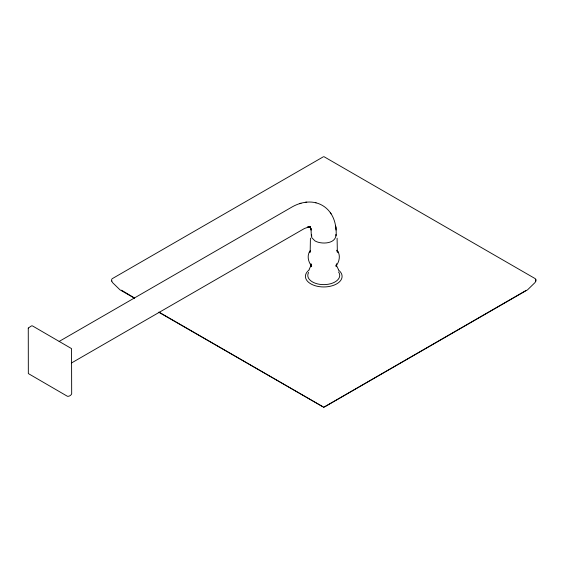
<?xml version="1.0" encoding="UTF-8"?>
<svg xmlns="http://www.w3.org/2000/svg" width="564" height="564" viewBox="0 0 564 564"><rect width="100%" height="100%" fill="white"/><g stroke="black" fill="none" stroke-linecap="round" stroke-linejoin="round"><path stroke-width="0.85" d="M134.429 298.173L119.963 289.825L112.462 282.515L111.721 280.985M158.787 312.237L323.835 407.328L527.559 289.825L535.06 282.515L535.8 281.126L535.8 279.483M535.8 279.342L535.8 281.126M335.904 234.356C336.426 243.838 321.938 244.55 315.572 241.216A19.289 11.111 0.1 0 1 314.888 240.821L311.765 237.684L311.582 234.427M311.018 266.236L310.99 266.723L310.99 263.825L311.018 264.304M310.426 238.156L310.165 252.235L310.426 250.705M309.107 269.465L310.905 265.743M309.558 251.741C306.781 256.225 308.515 262.345 311.666 266.194L311.102 264.784M309.206 252.284L310.468 250.36M112.039 278.792L323.44 156.743M59.157 341.431L292.42 206.762C299.519 202.821 308.057 200.763 316.059 202.843M71.55 362.948L304.504 228.462L309.544 226.763L307.274 227.179L310.271 226.968L308.98 226.672M324.758 406.679L525.831 290.587M301.007 203.216L299.371 203.703M323.997 407.116L323.524 407.116M305.258 202.314L306.717 202.152M315.861 202.786C322.143 204.288 327.712 208.384 331.117 213.862M309.883 226.876L310.531 227.095L309.354 226.58L310.581 227.863L309.495 226.333L310.961 229.026L310.285 227.179L311.18 230.084L310.715 228.258L310.813 228.617M324.081 156.743L535.483 278.792M134.641 298.067L121.457 290.178M159.013 312.139L322.763 406.679M330.307 212.642C335.122 219.326 336.504 227.849 336.172 235.921M337.053 250.36C340.917 254.879 339.436 261.95 335.855 266.194L336.532 263.825L336.532 266.723L336.419 265.757M337.963 251.741L338.315 252.284M336.616 265.743L338.414 269.465M336.891 250.204L337.357 252.235L337.096 238.156M311.018 229.435L311.349 235.921M335.933 228.216L335.552 225.572L336.081 230.041M111.721 279.342L111.721 281.126M338.301 269.93A18.33 10.582 0 0 1 336.144 284.178A18.33 10.582 0 0 1 311.377 284.178A18.33 10.582 0 0 1 309.22 269.93M338.506 271.883A15.961 9.214 0 0 1 324.286 284.623A15.961 9.214 0 0 1 308.642 272.447M28.27 328.058L28.334 373.565L67.412 396.281C68.97 396.591 71.17 395.322 71.677 393.82L71.543 348.615L32.465 325.9L31.464 325.9L28.27 328.058"/></g></svg>
